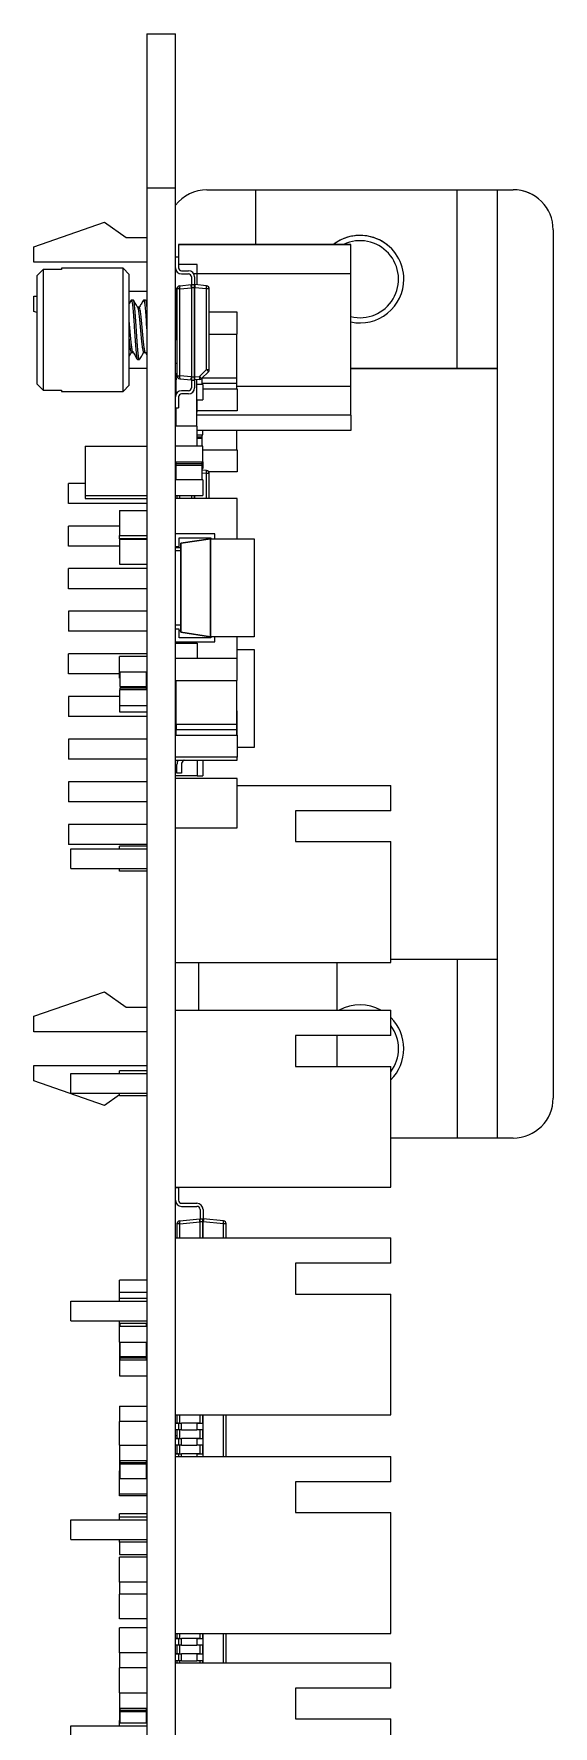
# Model space of a CAD drawing. Header units: millimetres. Extents: x -3 to 395, y 18 to 269.
# Drawn here: x 151.9 to 168.8, y 167.7 to 222.7 of the extents above; entities that cross this region are included whole.
import ezdxf

# ---------------------------------------------------------------- set-up
doc = ezdxf.new("R2010")
doc.units = ezdxf.units.MM

msp = doc.modelspace()

# ---------------------------------------------------------------- linework, layer by layer
at = {"color": 7, "linetype": 'Continuous', "lineweight": 25}
for p, q in [((155.565, 222.719), (156.49, 222.719)), ((155.565, 222.719), (155.565, 217.719)), ((156.49, 217.719), (156.49, 222.719)), ((155.565, 217.719), (155.565, 127.721)), ((155.565, 217.719), (156.49, 217.719)), ((156.49, 127.721), (156.49, 217.719)), ((157.516, 217.653), (159.091, 217.653)), ((157.516, 217.653), (167.466, 217.653)), ((157.516, 217.653), (157.516, 217.653)), ((159.091, 217.653), (159.091, 215.877)), ((159.091, 217.653), (165.641, 217.653)), ((159.091, 217.653), (159.091, 217.653)), ((165.641, 217.653), (166.941, 217.653)), ((165.641, 211.848), (165.641, 217.653)), ((166.941, 217.653), (167.466, 217.653)), ((166.941, 217.653), (166.941, 211.848)), ((151.891, 215.798), (154.191, 216.598)), ((154.191, 216.598), (154.891, 216.098)), ((154.891, 216.098), (155.565, 216.098)), ((168.766, 216.353), (168.766, 188.143)), ((151.891, 215.298), (151.891, 215.798)), ((156.59, 215.877), (162.19, 215.877)), ((157.091, 215.877), (156.59, 215.877)), ((156.59, 215.877), (156.59, 215.472)), ((162.19, 215.877), (157.091, 215.877)), ((158.791, 215.877), (162.19, 215.877)), ((162.19, 214.935), (162.19, 215.877)), ((155.565, 215.298), (151.891, 215.298)), ((152.191, 215.062), (151.991, 214.857)), ((152.191, 215.062), (152.191, 211.143)), ((152.791, 215.062), (152.191, 215.062)), ((154.791, 215.102), (152.791, 215.102)), ((152.791, 215.102), (152.791, 215.062)), ((154.991, 214.902), (154.791, 215.102)), ((156.49, 215.472), (156.59, 215.472)), ((156.59, 215.472), (156.59, 215.122)), ((157.201, 215.223), (156.59, 215.223)), ((156.69, 215.022), (156.915, 215.022)), ((157.201, 214.563), (157.201, 215.223)), ((156.515, 212.773), (156.515, 214.472)), ((156.63, 214.532), (157.01, 214.572)), ((156.63, 214.433), (157.01, 214.472)), ((156.69, 214.922), (156.915, 214.922)), ((157.01, 214.572), (157.021, 214.572)), ((157.01, 214.472), (157.01, 211.572)), ((157.021, 214.472), (157.01, 214.472)), ((157.015, 214.822), (157.015, 214.572)), ((157.021, 214.572), (157.015, 214.572)), ((157.021, 214.572), (157.11, 214.572)), ((157.021, 211.572), (157.021, 214.472)), ((157.11, 214.472), (157.021, 214.472)), ((157.081, 214.935), (162.19, 214.935)), ((157.11, 214.572), (157.121, 214.572)), ((157.11, 211.572), (157.11, 214.472)), ((157.121, 214.472), (157.11, 214.472)), ((157.115, 214.822), (157.115, 214.572)), ((157.501, 214.532), (157.121, 214.572)), ((157.501, 214.433), (157.121, 214.472)), ((157.121, 211.572), (157.121, 214.472)), ((162.19, 211.269), (162.19, 214.935)), ((151.891, 213.698), (151.891, 214.198)), ((151.891, 214.198), (151.991, 214.198)), ((155.565, 214.351), (154.991, 214.351)), ((155.051, 214.065), (154.991, 213.96)), ((155.124, 214.069), (155.057, 214.069)), ((155.523, 214.069), (155.457, 214.069)), ((155.565, 214.004), (155.53, 214.064)), ((156.515, 214.351), (156.49, 214.351)), ((156.49, 213.925), (156.515, 213.925)), ((156.63, 214.433), (156.54, 214.433)), ((156.54, 214.433), (156.54, 211.612)), ((156.63, 211.612), (156.63, 214.433)), ((157.501, 211.814), (157.501, 214.433)), ((157.59, 214.433), (157.501, 214.433)), ((157.59, 211.814), (157.59, 214.433)), ((151.991, 213.663), (151.891, 213.698)), ((155.253, 213.853), (155.328, 213.853)), ((155.316, 213.823), (155.27, 213.823)), ((158.497, 213.676), (157.59, 213.676)), ((158.497, 212.965), (158.497, 213.676)), ((156.515, 213.175), (156.49, 213.175)), ((156.515, 213.173), (156.49, 213.173)), ((156.515, 212.872), (156.49, 212.872)), ((156.515, 212.831), (156.49, 212.831)), ((157.59, 212.965), (158.497, 212.965)), ((158.471, 212.965), (158.471, 211.543)), ((155.128, 212.351), (155.053, 212.351)), ((155.528, 212.351), (155.453, 212.351)), ((155.465, 212.381), (155.511, 212.381)), ((155.506, 212.39), (155.565, 212.288)), ((156.54, 212.773), (156.49, 212.773)), ((154.991, 211.853), (155.565, 211.853)), ((155.258, 212.136), (155.324, 212.136)), ((156.49, 212.023), (156.54, 212.023)), ((157.276, 211.589), (157.501, 211.814)), ((157.561, 211.743), (157.336, 211.518)), ((157.501, 211.814), (157.59, 211.814)), ((162.19, 211.848), (166.941, 211.848)), ((165.641, 211.848), (162.19, 211.848)), ((166.941, 211.848), (165.641, 211.848)), ((166.941, 211.848), (166.941, 192.648)), ((151.991, 211.347), (152.191, 211.143)), ((152.191, 211.143), (152.791, 211.143)), ((152.791, 211.143), (152.791, 211.102)), ((154.791, 211.102), (154.991, 211.302)), ((156.54, 211.673), (156.49, 211.673)), ((156.515, 211.475), (156.49, 211.475)), ((156.515, 211.33), (156.49, 211.33)), ((156.513, 211.543), (156.513, 211.475)), ((156.513, 211.543), (156.515, 211.543)), ((156.515, 211.019), (156.515, 211.673)), ((156.54, 211.612), (156.63, 211.612)), ((157.01, 211.572), (156.63, 211.612)), ((156.63, 211.513), (157.01, 211.473)), ((157.01, 211.572), (157.021, 211.572)), ((157.021, 211.472), (157.01, 211.473)), ((157.015, 211.472), (157.015, 211.222)), ((157.021, 211.572), (157.11, 211.572)), ((157.021, 211.472), (157.11, 211.472)), ((157.11, 211.572), (157.121, 211.572)), ((157.121, 211.473), (157.11, 211.472)), ((157.115, 211.472), (157.115, 211.222)), ((157.121, 211.572), (157.276, 211.589)), ((157.276, 211.489), (157.121, 211.473)), ((157.176, 211.479), (157.176, 209.973)), ((157.379, 211.33), (157.176, 211.33)), ((157.354, 211.536), (157.354, 211.33)), ((157.354, 211.365), (158.474, 211.365)), ((157.361, 211.543), (158.474, 211.543)), ((157.379, 211.33), (157.379, 210.823)), ((157.379, 211.187), (158.497, 211.187)), ((158.474, 211.543), (158.471, 211.543)), ((158.474, 211.365), (158.471, 211.365)), ((158.471, 211.365), (158.471, 211.187)), ((158.471, 211.269), (162.19, 211.269)), ((158.474, 211.543), (158.474, 211.365)), ((158.497, 211.187), (158.497, 210.476)), ((162.19, 210.327), (162.19, 211.269)), ((152.791, 211.102), (154.791, 211.102)), ((156.59, 210.922), (156.59, 210.572)), ((156.915, 211.122), (156.69, 211.122)), ((156.915, 211.022), (156.69, 211.022)), ((157.176, 210.823), (157.379, 210.823)), ((157.176, 210.725), (157.201, 210.725)), ((157.176, 210.722), (157.201, 210.722)), ((157.201, 210.725), (157.201, 210.823)), ((157.201, 210.722), (157.201, 210.725)), ((157.201, 210.423), (157.201, 210.722)), ((156.49, 210.572), (156.59, 210.572)), ((156.49, 210.423), (156.515, 210.423)), ((156.49, 210.388), (156.515, 210.388)), ((156.515, 210.194), (156.49, 210.194)), ((156.515, 209.973), (156.515, 210.572)), ((157.176, 210.423), (157.201, 210.423)), ((162.19, 210.327), (157.176, 210.327)), ((158.497, 210.476), (157.201, 210.476)), ((162.19, 210.327), (162.19, 209.827)), ((157.201, 209.973), (156.49, 209.973)), ((157.201, 209.322), (157.201, 209.973)), ((162.19, 209.827), (157.201, 209.827)), ((157.201, 209.686), (157.379, 209.686)), ((157.201, 209.628), (157.356, 209.628)), ((157.356, 209.569), (157.201, 209.569)), ((157.354, 209.686), (157.354, 209.628)), ((157.354, 209.569), (157.354, 209.322)), ((157.356, 209.569), (157.356, 209.628)), ((157.379, 209.686), (157.379, 209.827)), ((158.471, 209.827), (158.471, 209.205)), ((153.558, 209.322), (153.558, 207.723)), ((153.558, 209.322), (155.565, 209.322)), ((157.379, 209.322), (156.49, 209.322)), ((157.379, 208.815), (157.379, 209.322)), ((157.379, 209.205), (158.497, 209.205)), ((158.497, 209.205), (158.497, 208.494)), ((156.49, 208.815), (157.379, 208.815)), ((156.49, 208.594), (156.515, 208.594)), ((156.515, 208.494), (156.49, 208.494)), ((156.513, 208.757), (157.356, 208.757)), ((156.513, 208.697), (156.513, 208.757)), ((156.515, 208.757), (156.513, 208.757)), ((157.356, 208.697), (156.513, 208.697)), ((156.515, 208.697), (156.513, 208.697)), ((156.515, 208.757), (156.515, 208.815)), ((156.515, 208.23), (156.515, 208.697)), ((157.354, 208.815), (157.354, 208.757)), ((157.354, 208.697), (157.354, 208.23)), ((157.354, 208.594), (157.379, 208.594)), ((157.501, 208.532), (157.354, 208.547)), ((157.356, 208.697), (157.356, 208.757)), ((157.379, 208.815), (157.379, 208.594)), ((157.59, 208.433), (157.501, 208.433)), ((158.497, 208.494), (157.569, 208.494)), ((157.59, 207.622), (157.59, 208.433)), ((153.558, 208.113), (153.016, 208.113)), ((153.016, 207.463), (153.016, 208.113)), ((156.49, 208.329), (156.515, 208.329)), ((157.379, 208.23), (156.49, 208.23)), ((157.379, 208.23), (157.379, 207.723)), ((155.565, 207.463), (153.016, 207.463)), ((153.558, 207.723), (155.565, 207.723)), ((153.558, 207.723), (153.558, 207.622)), ((153.558, 207.622), (155.565, 207.622)), ((156.49, 207.723), (157.379, 207.723)), ((158.497, 207.622), (156.49, 207.622)), ((156.54, 207.723), (156.54, 207.622)), ((156.54, 207.694), (156.54, 207.694)), ((158.497, 206.316), (158.497, 207.622)), ((154.676, 207.229), (154.676, 206.417)), ((154.676, 207.229), (155.565, 207.229)), ((154.676, 206.728), (153.016, 206.728)), ((153.016, 206.078), (153.016, 206.728)), ((154.676, 206.317), (154.676, 206.417)), ((154.676, 206.417), (155.565, 206.417)), ((155.565, 206.317), (154.676, 206.317)), ((154.676, 206.3), (154.676, 205.488)), ((154.676, 206.3), (155.565, 206.3)), ((157.773, 206.475), (156.49, 206.475)), ((156.617, 206.068), (156.617, 206.348)), ((156.617, 206.348), (157.646, 206.348)), ((157.633, 206.317), (156.668, 206.167)), ((156.668, 206.167), (157.633, 206.316)), ((157.633, 206.316), (159.055, 206.316)), ((157.633, 203.128), (157.633, 206.316)), ((157.633, 206.316), (157.633, 203.128)), ((157.646, 206.348), (157.646, 206.316)), ((157.773, 206.316), (157.773, 206.475)), ((159.055, 206.316), (159.055, 203.128)), ((154.676, 206.078), (153.016, 206.078)), ((156.49, 206.068), (156.617, 206.068)), ((156.668, 206.023), (156.49, 206.023)), ((156.49, 205.934), (156.668, 205.934)), ((156.668, 203.277), (156.668, 206.167)), ((156.668, 206.167), (156.668, 205.934)), ((156.668, 205.934), (156.668, 203.51)), ((157.633, 206.023), (157.633, 206.023)), ((157.633, 206.011), (157.633, 206.011)), ((155.565, 205.343), (153.016, 205.343)), ((153.016, 204.693), (153.016, 205.343)), ((154.676, 205.488), (155.565, 205.488)), ((155.565, 204.693), (153.016, 204.693)), ((157.633, 204.589), (157.633, 204.589)), ((157.633, 204.411), (157.633, 204.411)), ((157.633, 204.233), (157.633, 204.233)), ((155.565, 203.958), (153.016, 203.958)), ((153.016, 203.958), (153.016, 203.308)), ((156.668, 203.51), (156.49, 203.51)), ((156.668, 203.51), (156.668, 203.277)), ((157.633, 203.622), (157.633, 203.622)), ((155.565, 203.308), (153.016, 203.308)), ((156.617, 203.376), (156.49, 203.376)), ((156.49, 202.969), (157.773, 202.969)), ((156.49, 202.923), (157.201, 202.923)), ((156.617, 203.096), (156.617, 203.376)), ((156.668, 203.323), (156.617, 203.323)), ((157.646, 203.096), (156.617, 203.096)), ((157.633, 203.128), (156.668, 203.277)), ((156.668, 203.277), (157.633, 203.128)), ((157.201, 202.923), (157.201, 202.423)), ((157.633, 203.323), (157.633, 203.323)), ((159.055, 203.128), (157.633, 203.128)), ((157.646, 203.128), (157.646, 203.096)), ((157.773, 202.969), (157.773, 203.128)), ((158.497, 202.423), (158.497, 203.128)), ((153.016, 201.923), (153.016, 202.573)), ((155.565, 202.573), (153.016, 202.573)), ((155.565, 202.494), (154.676, 202.494)), ((154.676, 201.986), (154.676, 202.494)), ((158.497, 202.423), (156.49, 202.423)), ((158.497, 202.716), (159.055, 202.716)), ((158.497, 201.711), (158.497, 202.423)), ((159.055, 202.716), (159.055, 199.528)), ((154.676, 201.923), (153.016, 201.923)), ((154.676, 201.986), (155.565, 201.986)), ((154.676, 201.786), (154.676, 201.986)), ((154.701, 201.519), (154.701, 201.986)), ((155.54, 201.986), (155.54, 201.519)), ((154.676, 201.786), (154.701, 201.786)), ((155.565, 201.402), (154.676, 201.402)), ((154.676, 201.402), (154.676, 200.894)), ((154.699, 201.519), (154.699, 201.46)), ((154.699, 201.519), (155.542, 201.519)), ((155.542, 201.46), (154.699, 201.46)), ((154.701, 201.402), (154.701, 201.46)), ((155.54, 201.786), (155.565, 201.786)), ((155.54, 201.519), (155.542, 201.519)), ((155.54, 201.46), (155.54, 201.402)), ((155.54, 201.46), (155.542, 201.46)), ((155.542, 201.519), (155.542, 201.46)), ((156.49, 201.711), (158.497, 201.711)), ((156.515, 201.323), (156.49, 201.323)), ((156.513, 201.697), (156.513, 201.711)), ((156.515, 201.697), (156.513, 201.697)), ((156.515, 200.29), (156.515, 201.711)), ((158.471, 201.711), (158.471, 200.29)), ((154.676, 201.188), (153.016, 201.188)), ((153.016, 201.188), (153.016, 200.538)), ((154.676, 200.894), (154.676, 200.694)), ((154.676, 200.894), (155.565, 200.894)), ((154.676, 200.694), (155.565, 200.694)), ((156.515, 201.23), (156.49, 201.23)), ((156.49, 200.723), (156.515, 200.723)), ((158.497, 200.723), (158.471, 200.723)), ((158.497, 199.934), (158.497, 200.723)), ((155.565, 200.538), (153.016, 200.538)), ((156.513, 200.29), (156.513, 200.112)), ((156.513, 200.29), (158.474, 200.29)), ((158.474, 200.29), (158.471, 200.29)), ((158.474, 200.29), (158.474, 200.112)), ((155.565, 199.803), (153.016, 199.803)), ((153.016, 199.803), (153.016, 199.153)), ((156.49, 199.934), (158.497, 199.934)), ((156.513, 200.112), (158.474, 200.112)), ((156.515, 199.934), (156.515, 200.112)), ((158.474, 200.112), (158.471, 200.112)), ((158.471, 200.112), (158.471, 199.934)), ((158.497, 199.934), (158.497, 199.223)), ((155.565, 199.153), (153.016, 199.153)), ((158.497, 199.223), (156.49, 199.223)), ((156.49, 199.122), (158.497, 199.122)), ((156.78, 199.122), (156.768, 199.116)), ((157.201, 199.122), (157.201, 198.616)), ((157.379, 199.122), (157.379, 198.616)), ((159.055, 199.528), (158.497, 199.528)), ((158.497, 199.122), (158.497, 199.223)), ((157.201, 198.616), (156.49, 198.616)), ((158.497, 198.523), (156.49, 198.523)), ((156.54, 198.694), (156.54, 198.979)), ((156.686, 198.694), (156.54, 198.694)), ((156.686, 198.979), (156.686, 198.694)), ((157.201, 198.616), (157.379, 198.616)), ((158.497, 196.923), (158.497, 198.523)), ((153.016, 198.418), (153.016, 197.768)), ((155.565, 198.418), (153.016, 198.418)), ((158.497, 198.298), (163.49, 198.298)), ((159.79, 198.298), (163.49, 198.298)), ((163.49, 197.472), (163.49, 198.298)), ((155.565, 197.768), (153.016, 197.768)), ((163.49, 197.472), (160.39, 197.472)), ((160.39, 197.472), (160.39, 196.473)), ((155.565, 197.033), (153.016, 197.033)), ((153.016, 197.033), (153.016, 196.383)), ((156.49, 196.923), (158.497, 196.923)), ((155.565, 196.383), (153.016, 196.383)), ((155.565, 196.328), (154.676, 196.328)), ((154.676, 196.242), (154.676, 196.328)), ((160.39, 196.473), (163.49, 196.473)), ((163.49, 192.548), (163.49, 196.473)), ((153.09, 196.242), (155.565, 196.242)), ((153.09, 195.603), (153.09, 196.242)), ((153.09, 195.603), (155.565, 195.603)), ((154.676, 195.516), (154.676, 195.603)), ((155.565, 195.516), (154.676, 195.516)), ((156.49, 192.548), (163.49, 192.548)), ((157.255, 190.998), (157.255, 192.548)), ((161.751, 190.998), (161.751, 192.548)), ((166.941, 192.648), (163.49, 192.648)), ((165.641, 192.648), (165.641, 186.843)), ((166.941, 192.648), (166.941, 186.843)), ((151.891, 190.798), (154.191, 191.598)), ((154.191, 191.598), (154.891, 191.098)), ((151.891, 190.298), (151.891, 190.798)), ((154.891, 191.098), (155.565, 191.098)), ((156.49, 190.998), (163.49, 190.998)), ((159.79, 190.998), (163.49, 190.998)), ((162.461, 190.998), (162.52, 190.998)), ((163.49, 190.173), (163.49, 190.998)), ((155.565, 190.298), (151.891, 190.298)), ((163.49, 190.173), (160.39, 190.173)), ((160.39, 190.173), (160.39, 189.173)), ((161.751, 189.173), (161.751, 190.173)), ((151.891, 188.698), (151.891, 189.198)), ((151.891, 189.198), (155.565, 189.198)), ((160.39, 189.173), (163.49, 189.173)), ((163.49, 185.248), (163.49, 189.173)), ((154.191, 187.898), (151.891, 188.698)), ((153.09, 188.303), (153.09, 188.943)), ((153.09, 188.943), (155.565, 188.943)), ((155.565, 189.028), (154.676, 189.028)), ((154.676, 188.943), (154.676, 189.028)), ((153.09, 188.303), (155.565, 188.303)), ((154.676, 188.244), (154.191, 187.898)), ((154.676, 188.217), (154.676, 188.303)), ((155.565, 188.217), (154.676, 188.217)), ((165.641, 186.843), (163.49, 186.843)), ((166.941, 186.843), (165.641, 186.843)), ((167.466, 186.843), (166.941, 186.843)), ((156.59, 185.223), (156.49, 185.223)), ((156.49, 185.248), (163.49, 185.248)), ((156.59, 185.223), (156.59, 184.823)), ((156.63, 184.153), (157.285, 184.222)), ((156.69, 184.723), (157.19, 184.723)), ((156.69, 184.623), (157.19, 184.623)), ((157.285, 184.222), (157.296, 184.223)), ((157.29, 184.523), (157.29, 184.223)), ((157.296, 184.223), (157.385, 184.223)), ((157.385, 184.223), (157.396, 184.222)), ((157.39, 184.523), (157.39, 184.223)), ((158.051, 184.153), (157.396, 184.222)), ((156.63, 184.054), (156.54, 184.054)), ((156.54, 184.054), (156.54, 183.598)), ((156.63, 184.054), (157.285, 184.123)), ((157.296, 184.123), (157.285, 184.123)), ((157.385, 184.123), (157.296, 184.123)), ((157.396, 184.123), (157.385, 184.123)), ((158.051, 184.054), (157.396, 184.123)), ((158.14, 184.054), (158.051, 184.054)), ((158.14, 183.598), (158.14, 184.054)), ((156.49, 183.598), (163.49, 183.598)), ((159.79, 183.598), (163.49, 183.598)), ((163.49, 182.773), (163.49, 183.598)), ((163.49, 182.773), (160.39, 182.773)), ((160.39, 182.773), (160.39, 181.773)), ((155.565, 182.223), (154.676, 182.223)), ((154.676, 181.823), (154.676, 182.223)), ((153.09, 181.543), (155.565, 181.543)), ((153.09, 180.903), (153.09, 181.543)), ((155.565, 181.823), (154.676, 181.823)), ((154.676, 181.629), (154.676, 181.823)), ((155.565, 181.629), (154.676, 181.629)), ((154.676, 181.543), (154.676, 181.629)), ((160.39, 181.773), (163.49, 181.773)), ((163.49, 177.848), (163.49, 181.773)), ((153.09, 180.903), (155.565, 180.903)), ((154.676, 180.817), (154.676, 180.903)), ((155.565, 180.817), (154.676, 180.817)), ((154.676, 180.722), (154.676, 180.817)), ((155.565, 180.722), (154.676, 180.722)), ((154.676, 180.215), (154.676, 180.722)), ((154.701, 180.722), (154.701, 180.817)), ((155.54, 180.817), (155.54, 180.722)), ((154.676, 180.215), (155.565, 180.215)), ((154.676, 180.215), (154.676, 179.923)), ((154.676, 179.923), (154.676, 179.823)), ((154.676, 179.923), (154.701, 179.923)), ((154.676, 179.823), (154.676, 179.631)), ((154.676, 179.823), (154.701, 179.823)), ((154.701, 179.748), (154.701, 180.215)), ((155.54, 180.215), (155.54, 179.748)), ((155.54, 179.923), (155.565, 179.923)), ((155.54, 179.823), (155.565, 179.823)), ((155.565, 179.631), (154.676, 179.631)), ((154.676, 179.631), (154.676, 179.123)), ((154.699, 179.748), (154.699, 179.688)), ((154.699, 179.748), (155.542, 179.748)), ((155.542, 179.688), (154.699, 179.688)), ((154.701, 179.631), (154.701, 179.688)), ((155.54, 179.748), (155.542, 179.748)), ((155.54, 179.688), (155.54, 179.631)), ((155.54, 179.688), (155.542, 179.688)), ((155.542, 179.748), (155.542, 179.688)), ((154.676, 179.123), (155.565, 179.123)), ((154.676, 178.129), (154.676, 177.629)), ((154.676, 178.129), (155.565, 178.129)), ((155.565, 177.629), (154.676, 177.629)), ((154.676, 176.87), (154.676, 177.629)), ((156.49, 177.848), (163.49, 177.848)), ((156.54, 177.848), (156.54, 177.583)), ((158.14, 176.498), (158.14, 177.848)), ((156.59, 177.583), (156.49, 177.583)), ((156.49, 177.583), (156.69, 177.583)), ((156.59, 177.363), (156.49, 177.363)), ((156.54, 177.163), (156.49, 177.163)), ((156.59, 177.083), (156.49, 177.083)), ((156.49, 177.083), (156.69, 177.083)), ((156.54, 177.363), (156.54, 177.083)), ((156.59, 177.583), (156.59, 177.363)), ((156.59, 177.583), (156.69, 177.583)), ((156.69, 177.363), (156.59, 177.363)), ((156.59, 177.083), (156.59, 176.863)), ((156.59, 177.083), (156.69, 177.083)), ((157.19, 177.583), (156.69, 177.583)), ((156.69, 177.363), (156.69, 177.583)), ((156.69, 177.363), (157.19, 177.363)), ((157.19, 177.083), (156.69, 177.083)), ((156.69, 176.863), (156.69, 177.083)), ((157.29, 177.583), (157.19, 177.583)), ((157.19, 177.583), (157.39, 177.583)), ((157.19, 177.583), (157.19, 177.363)), ((157.39, 177.363), (157.19, 177.363)), ((157.29, 177.083), (157.19, 177.083)), ((157.19, 177.083), (157.39, 177.083)), ((157.19, 177.083), (157.19, 176.863)), ((157.29, 177.583), (157.39, 177.583)), ((157.29, 177.083), (157.39, 177.083)), ((157.39, 177.363), (157.39, 177.583)), ((157.39, 176.863), (157.39, 177.083)), ((154.676, 176.87), (154.676, 176.362)), ((154.676, 176.87), (155.565, 176.87)), ((156.59, 176.863), (156.49, 176.863)), ((156.59, 176.583), (156.49, 176.583)), ((156.49, 176.583), (156.69, 176.583)), ((156.54, 176.863), (156.54, 176.583)), ((156.69, 176.863), (156.59, 176.863)), ((156.59, 176.583), (156.69, 176.583)), ((156.59, 176.583), (156.59, 176.498)), ((156.69, 176.863), (157.19, 176.863)), ((157.19, 176.583), (156.69, 176.583)), ((157.39, 176.863), (157.19, 176.863)), ((157.29, 176.583), (157.19, 176.583)), ((157.19, 176.583), (157.39, 176.583)), ((157.29, 176.583), (157.39, 176.583)), ((157.39, 176.498), (157.39, 176.583)), ((154.676, 176.362), (155.565, 176.362)), ((154.676, 176.362), (154.676, 176.029)), ((154.701, 176.029), (154.676, 176.029)), ((154.676, 175.778), (154.676, 176.029)), ((154.699, 176.304), (154.699, 176.245)), ((154.699, 176.304), (155.542, 176.304)), ((154.699, 176.304), (154.701, 176.304)), ((155.542, 176.245), (154.699, 176.245)), ((154.699, 176.245), (154.701, 176.245)), ((154.701, 176.304), (154.701, 176.362)), ((154.701, 175.778), (154.701, 176.245)), ((155.54, 176.362), (155.54, 176.304)), ((155.54, 176.245), (155.54, 175.778)), ((155.565, 176.029), (155.54, 176.029)), ((155.542, 176.304), (155.542, 176.245)), ((156.49, 176.498), (163.49, 176.498)), ((159.79, 176.498), (163.49, 176.498)), ((163.49, 175.673), (163.49, 176.498)), ((154.676, 175.27), (154.676, 175.778)), ((154.676, 175.778), (155.565, 175.778)), ((163.49, 175.673), (160.39, 175.673)), ((160.39, 175.673), (160.39, 174.673)), ((155.565, 175.27), (154.676, 175.27)), ((154.676, 175.217), (154.676, 175.27)), ((155.565, 175.217), (154.676, 175.217)), ((153.09, 174.443), (155.565, 174.443)), ((153.09, 173.803), (153.09, 174.443)), ((155.565, 174.629), (154.676, 174.629)), ((154.676, 174.529), (154.676, 174.629)), ((155.565, 174.529), (154.676, 174.529)), ((154.676, 174.443), (154.676, 174.529)), ((160.39, 174.673), (163.49, 174.673)), ((163.49, 170.748), (163.49, 174.673)), ((153.09, 173.803), (155.565, 173.803)), ((154.676, 173.717), (154.676, 173.803)), ((154.676, 173.717), (154.676, 173.317)), ((155.565, 173.717), (154.676, 173.717)), ((154.676, 173.317), (155.565, 173.317)), ((155.565, 173.229), (154.676, 173.229)), ((154.676, 172.417), (154.676, 173.229)), ((154.676, 172.417), (154.676, 172.029)), ((155.565, 172.417), (154.676, 172.417)), ((155.565, 172.029), (154.676, 172.029)), ((154.676, 171.217), (154.676, 172.029)), ((155.565, 171.217), (154.676, 171.217)), ((155.565, 170.929), (154.676, 170.929)), ((154.676, 170.117), (154.676, 170.929)), ((156.59, 170.583), (156.49, 170.583)), ((156.49, 170.583), (156.69, 170.583)), ((156.49, 170.748), (163.49, 170.748)), ((156.54, 170.748), (156.54, 170.583)), ((156.59, 170.583), (156.59, 170.363)), ((156.59, 170.583), (156.69, 170.583)), ((157.19, 170.583), (156.69, 170.583)), ((156.69, 170.363), (156.69, 170.583)), ((157.29, 170.583), (157.19, 170.583)), ((157.19, 170.583), (157.39, 170.583)), ((157.19, 170.583), (157.19, 170.363)), ((157.29, 170.583), (157.39, 170.583)), ((157.39, 170.363), (157.39, 170.583)), ((158.14, 169.798), (158.14, 170.748)), ((154.676, 170.117), (154.676, 169.629)), ((155.565, 170.117), (154.676, 170.117)), ((156.59, 170.363), (156.49, 170.363)), ((156.59, 170.083), (156.49, 170.083)), ((156.49, 170.083), (156.69, 170.083)), ((156.54, 170.363), (156.54, 170.083)), ((156.69, 170.363), (156.59, 170.363)), ((156.59, 170.083), (156.59, 169.863)), ((156.59, 170.083), (156.69, 170.083)), ((156.69, 170.363), (157.19, 170.363)), ((157.19, 170.083), (156.69, 170.083)), ((156.69, 169.863), (156.69, 170.083)), ((157.39, 170.363), (157.19, 170.363)), ((157.29, 170.083), (157.19, 170.083)), ((157.19, 170.083), (157.39, 170.083)), ((157.19, 170.083), (157.19, 169.863)), ((157.29, 170.083), (157.39, 170.083)), ((157.39, 169.863), (157.39, 170.083)), ((155.565, 169.629), (154.676, 169.629)), ((154.676, 168.823), (154.676, 169.629)), ((156.59, 169.863), (156.49, 169.863)), ((156.49, 169.798), (163.49, 169.798)), ((156.54, 169.863), (156.54, 169.798)), ((156.69, 169.863), (156.59, 169.863)), ((156.69, 169.863), (157.19, 169.863)), ((157.39, 169.863), (157.19, 169.863)), ((159.79, 169.798), (163.49, 169.798)), ((163.49, 168.973), (163.49, 169.798)), ((154.676, 168.823), (154.676, 168.315)), ((154.676, 168.823), (155.565, 168.823)), ((163.49, 168.973), (160.39, 168.973)), ((160.39, 168.973), (160.39, 167.972)), ((154.676, 168.315), (155.565, 168.315)), ((154.676, 168.315), (154.676, 167.915)), ((154.699, 168.257), (154.699, 168.198)), ((154.699, 168.257), (155.542, 168.257)), ((154.699, 168.257), (154.701, 168.257)), ((154.701, 168.257), (154.701, 168.315)), ((155.54, 168.315), (155.54, 168.257)), ((155.542, 168.257), (155.542, 168.198)), ((153.09, 167.103), (153.09, 167.742)), ((153.09, 167.742), (155.565, 167.742)), ((154.676, 167.829), (154.676, 167.915)), ((154.676, 167.915), (154.701, 167.915)), ((155.565, 167.829), (154.676, 167.829)), ((154.676, 167.742), (154.676, 167.829)), ((155.542, 168.198), (154.699, 168.198)), ((154.699, 168.198), (154.701, 168.198)), ((154.699, 167.857), (154.699, 167.829)), ((154.699, 167.857), (154.701, 167.857)), ((154.699, 167.857), (154.701, 167.857)), ((154.701, 167.829), (154.701, 168.198)), ((155.54, 168.198), (155.54, 167.829)), ((155.54, 167.915), (155.565, 167.915)), ((155.54, 167.857), (155.542, 167.857)), ((155.542, 167.857), (155.542, 167.829)), ((160.39, 167.972), (163.49, 167.972)), ((163.49, 164.048), (163.49, 167.972))]:
    msp.add_line(p, q, dxfattribs=at)
at = {"color": 8, "linetype": 'Continuous', "lineweight": 25}
for p, q in [((157.501, 208.433), (157.354, 208.448)), ((157.501, 207.622), (157.501, 208.433)), ((156.63, 207.622), (156.63, 207.723)), ((157.01, 207.723), (157.01, 207.622)), ((157.021, 207.622), (157.021, 207.723)), ((157.11, 207.622), (157.11, 207.723)), ((157.121, 207.622), (157.121, 207.723)), ((156.63, 183.598), (156.63, 184.054)), ((157.285, 184.123), (157.285, 183.598)), ((157.296, 183.598), (157.296, 184.123)), ((157.385, 183.598), (157.385, 184.123)), ((157.396, 183.598), (157.396, 184.123)), ((158.051, 183.598), (158.051, 184.054)), ((156.63, 177.583), (156.63, 177.848)), ((157.285, 177.848), (157.285, 177.583)), ((157.296, 177.583), (157.296, 177.848)), ((157.385, 177.583), (157.385, 177.848)), ((157.396, 176.498), (157.396, 177.848)), ((158.051, 176.498), (158.051, 177.848)), ((156.63, 177.083), (156.63, 177.363)), ((157.285, 177.363), (157.285, 177.083)), ((157.296, 177.083), (157.296, 177.363)), ((157.385, 177.083), (157.385, 177.363)), ((156.63, 176.583), (156.63, 176.863)), ((156.69, 176.498), (156.69, 176.583)), ((157.19, 176.583), (157.19, 176.498)), ((157.285, 176.863), (157.285, 176.583)), ((157.296, 176.583), (157.296, 176.863)), ((157.385, 176.583), (157.385, 176.863)), ((156.63, 170.583), (156.63, 170.748)), ((157.285, 170.748), (157.285, 170.583)), ((157.296, 170.583), (157.296, 170.748)), ((157.385, 170.583), (157.385, 170.748)), ((157.396, 169.798), (157.396, 170.748)), ((158.051, 169.798), (158.051, 170.748)), ((156.63, 170.083), (156.63, 170.363)), ((157.285, 170.363), (157.285, 170.083)), ((157.296, 170.083), (157.296, 170.363)), ((157.385, 170.083), (157.385, 170.363)), ((156.63, 169.798), (156.63, 169.863)), ((157.285, 169.863), (157.285, 169.798)), ((157.296, 169.798), (157.296, 169.863)), ((157.385, 169.798), (157.385, 169.863))]:
    msp.add_line(p, q, dxfattribs=at)
at = {"color": 7, "linetype": 'Continuous', "lineweight": 25, "flags": 128}
for points in [[(154.791, 211.102), (154.791, 211.191), (154.791, 211.45), (154.791, 211.855), (154.791, 212.372), (154.791, 212.953), (154.791, 213.547), (154.791, 214.102), (154.791, 214.569), (154.791, 214.904), (154.791, 215.08), (154.791, 215.102)], [(151.991, 214.857), (151.991, 214.627), (151.991, 214.225), (151.991, 213.697), (151.991, 213.102), (151.991, 212.508), (151.991, 211.98), (151.991, 211.578), (151.991, 211.347)], [(154.991, 211.302), (154.991, 211.391), (154.991, 211.646), (154.991, 212.044), (154.991, 212.546), (154.991, 213.102), (154.991, 213.659), (154.991, 214.16), (154.991, 214.559), (154.991, 214.814), (154.991, 214.902)], [(156.515, 214.113), (156.502, 214.103), (156.49, 214.096)]]:
    msp.add_lwpolyline(points, dxfattribs=at)
at = {"color": 7, "linetype": 'Continuous', "lineweight": 25}
for centre, radius, start, end in [((157.516, 216.353), 1.3, 90, 142.042), ((157.516, 216.353), 1.3, 90, 142.042), ((167.466, 216.353), 1.3, 0, 90), ((167.466, 216.353), 1.3, 45, 90), ((162.491, 214.748), 1.422, 0, 127.4067), ((162.491, 214.748), 1.422, 45, 127.4067), ((162.491, 214.748), 1.25, 256.1168, 115.3535), ((156.69, 215.122), 0.2, 180, 270), ((156.69, 215.122), 0.1, 180, 270), ((156.69, 215.122), 0.1, 180, 270), ((156.915, 214.822), 0.2, 0, 90), ((156.915, 214.822), 0.2, 0, 90), ((156.64, 214.433), 0.1, 96, 180), ((156.64, 214.433), 0.1, 96, 180), ((156.871, 214.482), 0.246, 168.3383, 191.6617), ((156.915, 214.822), 0.1, 0, 90), ((157.26, 214.482), 0.246, 348.3382, 11.6618), ((157.49, 214.433), 0.1, 0, 84), ((157.49, 214.433), 0.1, 0, 84), ((162.491, 214.748), 1.422, 257.8242, 0), ((157.297, 211.579), 0.311, 31.8341, 49.0372), ((157.49, 211.814), 0.1, 315, 0), ((157.49, 211.814), 0.1, 315, 0), ((156.64, 211.612), 0.1, 180, 264), ((156.871, 211.563), 0.246, 168.3363, 191.6637), ((156.915, 211.222), 0.1, 270, 0), ((156.915, 211.222), 0.2, 270, 0), ((156.915, 211.222), 0.1, 270, 0), ((157.035, 211.539), 0.246, 348.3374, 11.6626), ((157.072, 211.354), 0.31, 31.8288, 49.0485), ((157.265, 211.589), 0.1, 276, 315), ((156.69, 210.922), 0.2, 90, 180), ((156.69, 210.922), 0.2, 90, 180), ((156.69, 210.922), 0.1, 90, 180), ((157.26, 208.482), 0.246, 348.3357, 11.6643), ((157.49, 208.433), 0.1, 0, 84), ((157.49, 208.433), 0.1, 0, 84), ((156.841, 198.979), 0.3, 151.4948, 180), ((156.841, 198.979), 0.155, 118, 180), ((156.841, 198.979), 0.155, 118, 180), ((162.491, 189.748), 1.422, 61.4937, 118.5063), ((162.491, 189.748), 1.422, 61.4937, 118.5063), ((162.491, 189.748), 1.25, 323.1117, 36.8883), ((162.491, 189.748), 1.422, 0, 45), ((162.491, 189.748), 1.422, 314.6711, 0), ((167.466, 188.143), 1.3, 270, 0), ((156.69, 184.823), 0.2, 180, 270), ((156.69, 184.823), 0.1, 180, 270), ((156.69, 184.823), 0.1, 180, 270), ((157.19, 184.523), 0.2, 0, 90), ((157.19, 184.523), 0.2, 0, 90), ((157.19, 184.523), 0.1, 0, 90), ((156.64, 184.054), 0.1, 96, 180), ((156.64, 184.054), 0.1, 96, 180), ((156.871, 184.103), 0.246, 168.3375, 191.6625), ((157.81, 184.103), 0.246, 348.3374, 11.6626), ((158.04, 184.054), 0.1, 0, 84), ((158.04, 184.054), 0.1, 0, 84)]:
    msp.add_arc(centre, radius, start, end, dxfattribs=at)
for points, knots in [([(157.01, 214.472), (157.009, 214.485), (157.007, 214.511), (157.006, 214.544), (157.007, 214.567), (157.009, 214.57), (157.01, 214.572)], [0, 0, 0, 0, 0.2500094, 0.50001, 0.7499906, 1, 1, 1, 1]), ([(157.021, 214.472), (157.021, 214.486), (157.021, 214.512), (157.021, 214.545), (157.021, 214.568), (157.021, 214.571), (157.021, 214.572)], [0, 0, 0, 0, 0.2500294, 0.5000097, 0.7500034, 1, 1, 1, 1]), ([(157.11, 214.472), (157.11, 214.486), (157.11, 214.512), (157.11, 214.545), (157.11, 214.568), (157.11, 214.571), (157.11, 214.572)], [0, 0, 0, 0, 0.2500294, 0.5000097, 0.7500034, 1, 1, 1, 1]), ([(157.121, 214.572), (157.122, 214.57), (157.124, 214.567), (157.125, 214.544), (157.124, 214.511), (157.122, 214.485), (157.121, 214.472)], [0, 0, 0, 0, 0.2500094, 0.49999, 0.7499906, 1, 1, 1, 1]), ([(155.057, 214.057), (155.06, 214.06), (155.069, 214.073), (155.087, 213.983), (155.108, 213.795), (155.13, 213.521), (155.146, 213.276), (155.163, 213.027), (155.179, 212.777), (155.201, 212.487), (155.222, 212.27), (155.241, 212.147), (155.253, 212.148), (155.258, 212.148)], [0, 0, 0, 0, 0.037297, 0.1449, 0.252509, 0.360111, 0.467718, 0.499992, 0.606877, 0.714477, 0.822087, 0.929691, 1, 1, 1, 1]), ([(155.324, 212.148), (155.321, 212.145), (155.311, 212.132), (155.294, 212.222), (155.273, 212.411), (155.251, 212.684), (155.235, 212.929), (155.219, 213.178), (155.202, 213.428), (155.18, 213.719), (155.159, 213.936), (155.14, 214.058), (155.128, 214.057), (155.124, 214.057)], [0, 0, 0, 0, 0.0375126, 0.1451183, 0.2527225, 0.3603244, 0.467933, 0.4999934, 0.6070898, 0.7146973, 0.8223039, 0.9299041, 1, 1, 1, 1]), ([(155.275, 213.815), (155.251, 213.856), (155.203, 213.939), (155.154, 214.022), (155.13, 214.064)], [0, 0, 0, 0, 0.496087, 1, 1, 1, 1]), ([(155.451, 214.065), (155.427, 214.023), (155.38, 213.942), (155.333, 213.862), (155.311, 213.823)], [0, 0, 0, 0, 0.520654, 1, 1, 1, 1]), ([(155.457, 214.057), (155.46, 214.06), (155.47, 214.073), (155.487, 213.983), (155.508, 213.795), (155.53, 213.521), (155.546, 213.276), (155.558, 213.096), (155.563, 213.027), (155.565, 212.989)], [0, 0, 0, 0, 0.069335, 0.269378, 0.469421, 0.669456, 0.869504, 0.929506, 1, 1, 1, 1]), ([(155.565, 213.862), (155.563, 213.883), (155.554, 213.978), (155.54, 214.056), (155.528, 214.056), (155.523, 214.057)], [0, 0, 0, 0, 0.145505, 0.662934, 1, 1, 1, 1]), ([(155.115, 212.39), (155.113, 212.388), (155.104, 212.377), (155.088, 212.44), (155.066, 212.576), (155.045, 212.778), (155.023, 213.014), (155.005, 213.225), (154.994, 213.337), (154.991, 213.375)], [0, 0, 0, 0, 0.04808, 0.21915, 0.393956, 0.565164, 0.739082, 0.911423, 1, 1, 1, 1]), ([(155.466, 212.391), (155.461, 212.39), (155.449, 212.39), (155.43, 212.484), (155.408, 212.647), (155.386, 212.865), (155.365, 213.109), (155.343, 213.353), (155.322, 213.569), (155.3, 213.729), (155.281, 213.816), (155.27, 213.814), (155.266, 213.814)], [0, 0, 0, 0, 0.071541, 0.180365, 0.28768, 0.395417, 0.50384, 0.61078, 0.719878, 0.826644, 0.93556, 1, 1, 1, 1]), ([(155.506, 212.399), (155.503, 212.401), (155.493, 212.41), (155.476, 212.508), (155.455, 212.68), (155.433, 212.905), (155.411, 213.151), (155.39, 213.392), (155.368, 213.601), (155.347, 213.749), (155.329, 213.823), (155.319, 213.815), (155.316, 213.813)], [0, 0, 0, 0, 0.044418, 0.157868, 0.271299, 0.383711, 0.498101, 0.61014, 0.724604, 0.83692, 0.950556, 1, 1, 1, 1]), ([(155.065, 212.386), (155.065, 212.384), (155.057, 212.371), (155.041, 212.425), (155.02, 212.548), (155.003, 212.696), (154.993, 212.802), (154.991, 212.83)], [0, 0, 0, 0, 0.0325038, 0.3184106, 0.6093942, 0.8943893, 1, 1, 1, 1]), ([(154.991, 212.245), (154.995, 212.252), (155.021, 212.297), (155.048, 212.343), (155.07, 212.381)], [0, 0, 0, 0, 0.155941, 1, 1, 1, 1]), ([(155.106, 212.39), (155.13, 212.349), (155.177, 212.268), (155.224, 212.186), (155.248, 212.146)], [0, 0, 0, 0, 0.506939, 1, 1, 1, 1]), ([(155.333, 212.146), (155.356, 212.186), (155.402, 212.265), (155.448, 212.343), (155.47, 212.382)], [0, 0, 0, 0, 0.508998, 1, 1, 1, 1]), ([(157.01, 211.473), (157.009, 211.475), (157.007, 211.478), (157.006, 211.501), (157.007, 211.534), (157.009, 211.56), (157.01, 211.572)], [0, 0, 0, 0, 0.250005, 0.500018, 0.749985, 1, 1, 1, 1]), ([(157.021, 211.472), (157.021, 211.474), (157.021, 211.477), (157.021, 211.5), (157.021, 211.533), (157.021, 211.559), (157.021, 211.572)], [0, 0, 0, 0, 0.250012, 0.499985, 0.750011, 1, 1, 1, 1]), ([(157.11, 211.472), (157.11, 211.474), (157.11, 211.477), (157.11, 211.5), (157.11, 211.533), (157.11, 211.559), (157.11, 211.572)], [0, 0, 0, 0, 0.250012, 0.499985, 0.750011, 1, 1, 1, 1]), ([(157.121, 211.473), (157.122, 211.475), (157.124, 211.478), (157.125, 211.501), (157.124, 211.534), (157.122, 211.56), (157.121, 211.572)], [0, 0, 0, 0, 0.250005, 0.500018, 0.749985, 1, 1, 1, 1]), ([(157.285, 184.123), (157.284, 184.135), (157.282, 184.161), (157.281, 184.194), (157.282, 184.217), (157.284, 184.22), (157.285, 184.222)], [0, 0, 0, 0, 0.250006, 0.5, 0.749994, 1, 1, 1, 1]), ([(157.296, 184.123), (157.296, 184.136), (157.296, 184.162), (157.296, 184.195), (157.296, 184.218), (157.296, 184.221), (157.296, 184.223)], [0, 0, 0, 0, 0.249988, 0.5, 0.750012, 1, 1, 1, 1]), ([(157.385, 184.123), (157.385, 184.136), (157.385, 184.162), (157.385, 184.195), (157.385, 184.218), (157.385, 184.221), (157.385, 184.223)], [0, 0, 0, 0, 0.249988, 0.5, 0.750012, 1, 1, 1, 1]), ([(157.396, 184.222), (157.397, 184.22), (157.399, 184.217), (157.4, 184.194), (157.399, 184.161), (157.397, 184.135), (157.396, 184.123)], [0, 0, 0, 0, 0.250006, 0.5, 0.749994, 1, 1, 1, 1])]:
    msp.add_open_spline(points, degree=3, knots=knots, dxfattribs=at)

doc.saveas('drawing.dxf')
